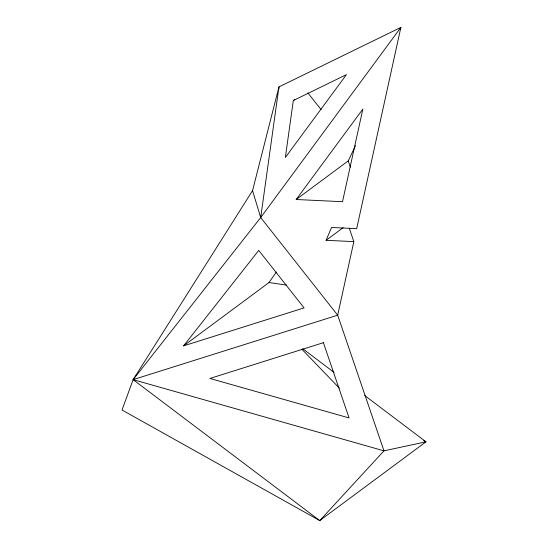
<?xml version="1.0" encoding="UTF-8"?>
<svg xmlns="http://www.w3.org/2000/svg" width="548" height="548" viewBox="0 0 548 548"><rect width="100%" height="100%" fill="white"/><g stroke="black" fill="none" stroke-linecap="round" stroke-linejoin="round"><path stroke-width="0.82" d="M278.911 88.605L278.953 86.913L400.876 27.4L356.68 228.674L331.526 227.475L326.094 240.298L353.837 241.627L337.684 315.189L383.984 450.84L319.751 520.6L122.012 410.007L133.123 379.641L252.553 190.649L278.953 86.913L260.697 217.542L133.123 379.641L319.751 520.6L425.988 441.811L364.687 395.512M293.31 100.551L285.357 157.488L346.452 74.617L293.31 100.551L294.68 99.537M400.136 28.941L400.876 27.4L260.697 217.542L337.684 315.189L133.123 379.641L383.984 450.84L425.988 441.811L423.748 440.558M296.18 199.499L362.865 109.052L342.514 201.712L296.18 199.499L348.24 160.886L355.529 145.604M183.621 345.857L258.745 250.402L304.078 307.901L183.621 345.857L269 282.542L276.329 272.048M326.094 240.298L343.137 227.66M269 282.542L286.618 285.111M302.702 348.699L334.033 372.366M301.941 349.316L339.383 388.142M307.901 92.927L321.142 109.682M348.24 160.886L350.384 167.209M349.254 228.098L353.837 241.627M252.553 190.649L260.697 217.542M323.402 342.692L209.925 378.449L349.083 417.946L323.402 342.692"/></g></svg>
